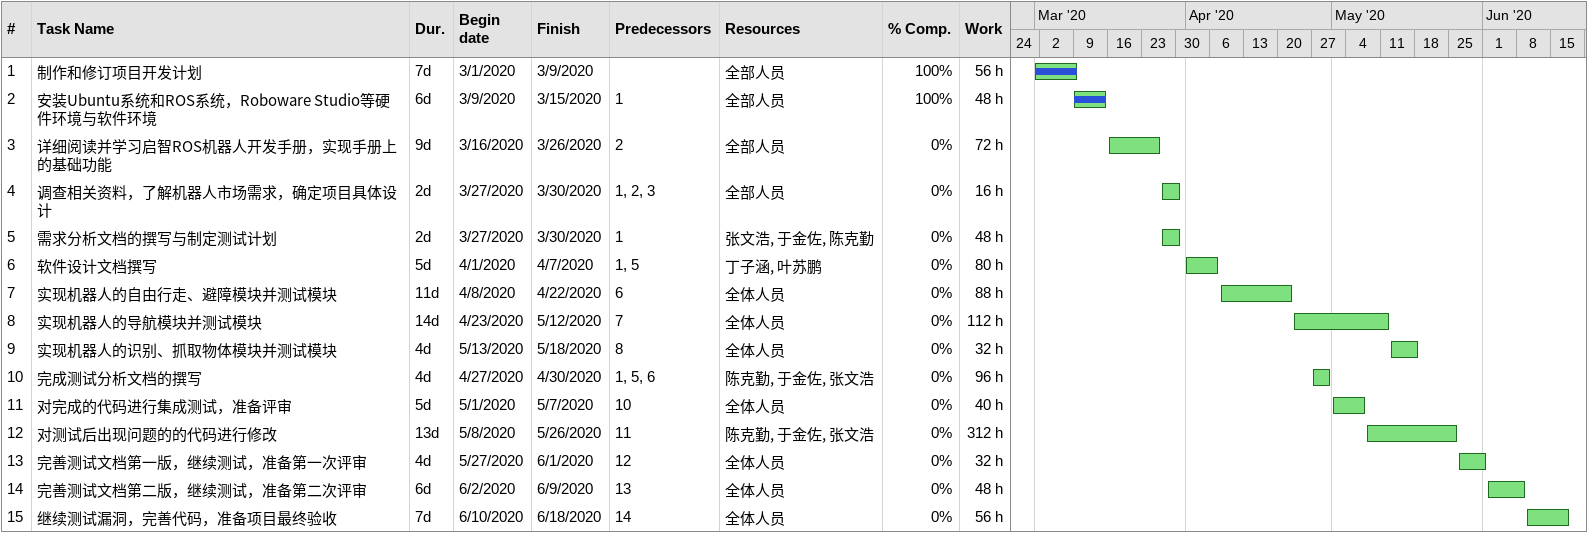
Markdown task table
| ID | Task | Duration | Start | Finish | Predecessors | Resources | % complete | Work (h) |
|---|---|---|---|---|---|---|---|---|
| 1 | 制作和修订项目开发计划 | 7d | 2020-03-01 | 2020-03-09 |  | 全部人员 | 100 | 56 |
| 2 | 安装Ubuntu系统和ROS系统，Roboware Studio等硬件环境与软件环境 | 6d | 2020-03-09 | 2020-03-15 | 1 | 全部人员 | 100 | 48 |
| 3 | 详细阅读并学习启智ROS机器人开发手册，实现手册上的基础功能 | 9d | 2020-03-16 | 2020-03-26 | 2 | 全部人员 | 0 | 72 |
| 4 | 调查相关资料，了解机器人市场需求，确定项目具体设计 | 2d | 2020-03-27 | 2020-03-30 | 1, 2, 3 | 全部人员 | 0 | 16 |
| 5 | 需求分析文档的撰写与制定测试计划 | 2d | 2020-03-27 | 2020-03-30 | 1 | 张文浩, 于金佐, 陈克勤 | 0 | 48 |
| 6 | 软件设计文档撰写 | 5d | 2020-04-01 | 2020-04-07 | 1, 5 | 丁子涵, 叶苏鹏 | 0 | 80 |
| 7 | 实现机器人的自由行走、避障模块并测试模块 | 11d | 2020-04-08 | 2020-04-22 | 6 | 全体人员 | 0 | 88 |
| 8 | 实现机器人的导航模块并测试模块 | 14d | 2020-04-23 | 2020-05-12 | 7 | 全体人员 | 0 | 112 |
| 9 | 实现机器人的识别、抓取物体模块并测试模块 | 4d | 2020-05-13 | 2020-05-18 | 8 | 全体人员 | 0 | 32 |
| 10 | 完成测试分析文档的撰写 | 4d | 2020-04-27 | 2020-04-30 | 1, 5, 6 | 陈克勤, 于金佐, 张文浩 | 0 | 96 |
| 11 | 对完成的代码进行集成测试，准备评审 | 5d | 2020-05-01 | 2020-05-07 | 10 | 全体人员 | 0 | 40 |
| 12 | 对测试后出现问题的的代码进行修改 | 13d | 2020-05-08 | 2020-05-26 | 11 | 陈克勤, 于金佐, 张文浩 | 0 | 312 |
| 13 | 完善测试文档第一版，继续测试，准备第一次评审 | 4d | 2020-05-27 | 2020-06-01 | 12 | 全体人员 | 0 | 32 |
| 14 | 完善测试文档第二版，继续测试，准备第二次评审 | 6d | 2020-06-02 | 2020-06-09 | 13 | 全体人员 | 0 | 48 |
| 15 | 继续测试漏洞，完善代码，准备项目最终验收 | 7d | 2020-06-10 | 2020-06-18 | 14 | 全体人员 | 0 | 56 |
